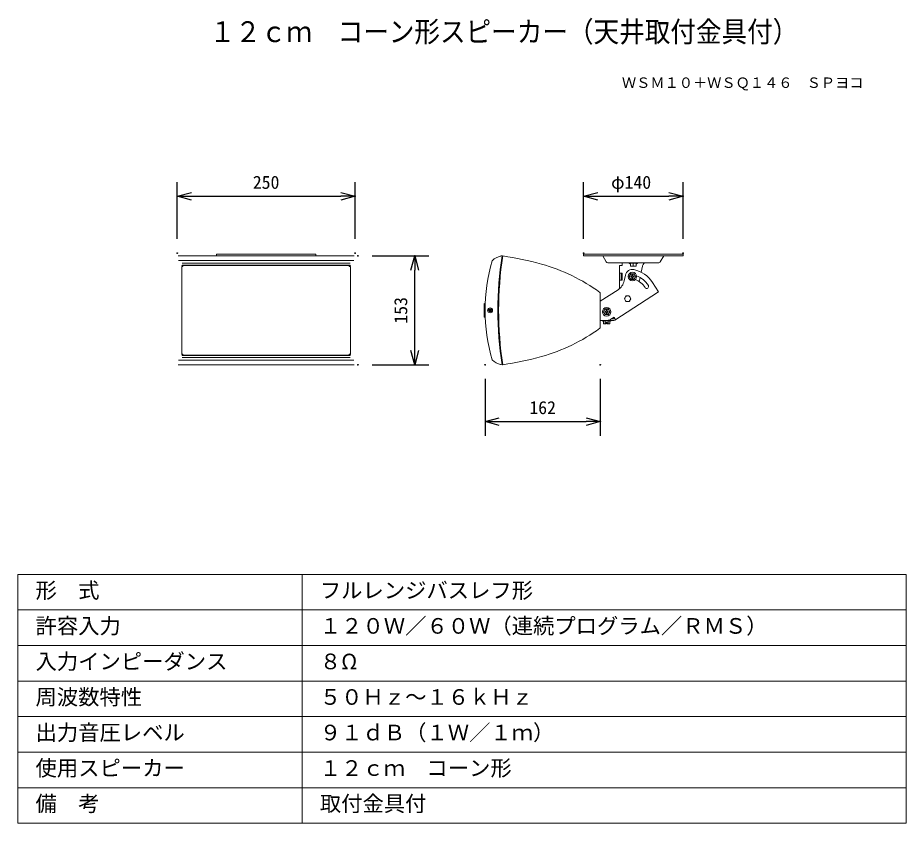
# Model space of a CAD drawing. Units: millimetres, scale not verified. Extents: x -62 to 63, y -56 to 57.
import ezdxf
from ezdxf.enums import TextEntityAlignment as Align

# ---------------------------------------------------------------- set-up
doc = ezdxf.new("R2010")
doc.units = ezdxf.units.MM
doc.header["$LTSCALE"] = 0.125
doc.header["$PDMODE"] = 32
doc.header["$PDSIZE"] = 0.0625
for name, color, linetype, lineweight in [('0-0_0', 7, 'Continuous', 25), ('0-1_WAKU', 1, 'Continuous', 18), ('0-4_GAIKEI', 1, 'Continuous', 18), ('0-5_SUNPO', 7, 'Continuous', 25)]:
    doc.layers.add(name, color=color, linetype=linetype, lineweight=lineweight)
for name, color, linetype in [('0-2_MOJI1', 7, 'Continuous'), ('0-3_TOUROKU', 7, 'Continuous'), ('0-6_DEFPOINTS', 7, 'Continuous')]:
    doc.layers.add(name, color=color, linetype=linetype)
doc.styles.add('ＭＳ ゴシック', font='')
doc.styles.get('ＭＳ ゴシック').set_extended_font_data('MS Gothic')

# ---------------------------------------------------------------- blocks, each defined once
blk = doc.blocks.new('_OPEN30')
at = {"layer": '0-0_0'}
blk.add_line((0, 0), (-1, 0), dxfattribs=at)
blk.add_lwpolyline([(-1, 0.26795), (0, 0), (-1, -0.26795)], dxfattribs=at)
blk = doc.blocks.new('D8')
at = {"layer": '0-5_SUNPO'}
for p, q in [((9.4295, 6.2516), (9.4295, -1.7484)), ((25.6295, 6.2516), (25.6295, -1.7484)), ((11.4295, 0.2516), (23.6295, 0.2516))]:
    blk.add_line(p, q, dxfattribs=at)
at = {"layer": '0-6_DEFPOINTS'}
for p in [(9.4295, 8.2516), (25.6295, 8.2516), (25.6295, 0.2516)]:
    blk.add_point(p, dxfattribs=at)
at = {"layer": '0-5_SUNPO', "xscale": 2, "yscale": 2, "rotation": 180}
blk.add_blockref('_OPEN30', (9.4295, 0.2516), dxfattribs=at)
at = {"layer": '0-5_SUNPO', "xscale": 2, "yscale": 2}
blk.add_blockref('_OPEN30', (25.6295, 0.2516), dxfattribs=at)
at = {"layer": '0-5_SUNPO', "style": 'ＭＳ ゴシック'}
blk.add_text('162', height=1.833, dxfattribs=at).set_placement((15.6545, 0.7516), align=Align.BOTTOM_LEFT)
blk = doc.blocks.new('D7')
at = {"layer": '0-5_SUNPO'}
for p, q in [((23.2795, 25.9431), (23.2795, 33.9431)), ((37.2795, 25.9431), (37.2795, 33.9431)), ((25.2795, 31.9431), (35.2795, 31.9431))]:
    blk.add_line(p, q, dxfattribs=at)
at = {"layer": '0-6_DEFPOINTS'}
for p in [(37.2795, 31.9431), (23.2795, 23.9431), (37.2795, 23.9431)]:
    blk.add_point(p, dxfattribs=at)
at = {"layer": '0-5_SUNPO', "xscale": 2, "yscale": 2, "rotation": 180}
blk.add_blockref('_OPEN30', (23.2795, 31.9431), dxfattribs=at)
at = {"layer": '0-5_SUNPO', "xscale": 2, "yscale": 2}
blk.add_blockref('_OPEN30', (37.2795, 31.9431), dxfattribs=at)
at = {"layer": '0-5_SUNPO', "style": 'ＭＳ ゴシック'}
blk.add_text('φ140', height=1.833, dxfattribs=at).set_placement((27.1545, 32.4431), align=Align.BOTTOM_LEFT)
blk = doc.blocks.new('D6')
at = {"layer": '0-5_SUNPO'}
for p, q in [((-6.4754, 23.5488), (1.5246, 23.5488)), ((-0.4754, 10.2488), (-0.4754, 21.5488)), ((-6.4754, 8.2488), (1.5246, 8.2488))]:
    blk.add_line(p, q, dxfattribs=at)
at = {"layer": '0-6_DEFPOINTS'}
for p in [(-8.4754, 23.5488), (-0.4754, 23.5488), (-8.4754, 8.2488)]:
    blk.add_point(p, dxfattribs=at)
at = {"layer": '0-5_SUNPO', "xscale": 2, "yscale": 2}
for p, rotation in [((-0.4754, 23.5488), 90), ((-0.4754, 8.2488), 270)]:
    blk.add_blockref('_OPEN30', p, dxfattribs=dict(at, rotation=rotation))
at = {"layer": '0-5_SUNPO', "style": 'ＭＳ ゴシック'}
blk.add_text('153', height=1.833, rotation=90, dxfattribs=at).set_placement((-0.9754, 14.0238), align=Align.BOTTOM_LEFT)
blk = doc.blocks.new('D5')
at = {"layer": '0-5_SUNPO'}
for p, q in [((-33.8762, 25.9431), (-33.8762, 33.9431)), ((-8.8762, 25.9431), (-8.8762, 33.9431)), ((-31.8762, 31.9431), (-10.8762, 31.9431))]:
    blk.add_line(p, q, dxfattribs=at)
at = {"layer": '0-6_DEFPOINTS'}
for p in [(-8.8762, 31.9431), (-33.8762, 23.9431), (-8.8762, 23.9431)]:
    blk.add_point(p, dxfattribs=at)
at = {"layer": '0-5_SUNPO', "xscale": 2, "yscale": 2, "rotation": 180}
blk.add_blockref('_OPEN30', (-33.8762, 31.9431), dxfattribs=at)
at = {"layer": '0-5_SUNPO', "xscale": 2, "yscale": 2}
blk.add_blockref('_OPEN30', (-8.8762, 31.9431), dxfattribs=at)
at = {"layer": '0-5_SUNPO', "style": 'ＭＳ ゴシック'}
blk.add_text('250', height=1.833, dxfattribs=at).set_placement((-23.2512, 32.4431), align=Align.BOTTOM_LEFT)

msp = doc.modelspace()

# ---------------------------------------------------------------- linework, layer by layer
at = {"layer": '0-1_WAKU', "color": 4}
for p, q in [((62.5059, -21.4915), (-62.4941, -21.4915)), ((-62.4941, -21.4915), (-62.4941, -56.4915)), ((-22.4941, -56.4915), (-22.4941, -21.4915)), ((62.5059, -56.4915), (62.5059, -21.4915)), ((-62.4941, -56.4915), (62.5059, -56.4915))]:
    msp.add_line(p, q, dxfattribs=at)
at = {"layer": '0-1_WAKU'}
for p, q in [((-62.4941, -26.4915), (62.5059, -26.4915)), ((-62.4941, -31.4915), (62.5059, -31.4915)), ((-62.4941, -36.4915), (62.5059, -36.4915)), ((-62.4941, -41.4915), (62.5059, -41.4915)), ((-62.4941, -46.4915), (62.5059, -46.4915)), ((-62.4941, -51.4915), (62.5059, -51.4915))]:
    msp.add_line(p, q, dxfattribs=at)
at = {"layer": '0-4_GAIKEI', "color": 7}
for p, q in [((-15.147, 23.3087), (-39.9487, 23.3087)), ((-34.5478, 23.5487), (-20.5478, 23.5487)), ((-34.5478, 23.3187), (-34.5478, 23.5487)), ((-34.5478, 23.3187), (-20.5478, 23.3187)), ((-33.9478, 23.3087), (-33.9478, 23.3187)), ((-31.9478, 23.3087), (-31.9478, 23.3187)), ((-28.5478, 23.3087), (-28.5478, 23.3187)), ((-26.5478, 23.3087), (-26.5478, 23.3187)), ((-23.1478, 23.3087), (-23.1478, 23.3187)), ((-21.1478, 23.3087), (-21.1478, 23.3187)), ((-20.5478, 23.3187), (-20.5478, 23.5487)), ((5.6466, 23.3087), (5.4583, 23.3021)), ((5.7349, 23.2248), (5.635, 23.2336)), ((17.1079, 23.3187), (17.1079, 23.5487)), ((17.1079, 23.5487), (31.1079, 23.5487)), ((17.1079, 23.3187), (31.1079, 23.3187)), ((19.8151, 23.3187), (20.3087, 22.4637)), ((28.4007, 23.3187), (27.9071, 22.4637)), ((29.3996, 23.3122), (28.397, 23.3122)), ((29.3996, 23.3187), (29.3996, 23.3122)), ((31.1079, 23.3187), (31.1079, 23.5487)), ((27.7079, 22.3487), (20.5079, 22.3487)), ((22.1679, 21.9787), (22.5179, 21.9787)), ((22.1679, 21.9787), (22.1679, 18.7095)), ((22.5179, 22.3487), (22.5179, 21.9787)), ((25.2264, 21.0139), (25.4079, 21.8677)), ((25.4079, 21.8677), (25.4079, 21.9044)), ((25.4958, 22.1165), (25.6101, 22.2308)), ((22.9951, 20.6166), (22.8234, 19.8087)), ((27.6636, 18.283), (26.8303, 19.5661)), ((19.4579, 18.1076), (19.4579, 13.2097)), ((21.9563, 18.5472), (19.4633, 16.9282)), ((21.5085, 14.2858), (27.6636, 18.283)), ((19.4579, 14.2487), (21.3832, 14.2487)), ((-15.147, 8.0087), (-39.9487, 8.0087)), ((5.6466, 8.0087), (5.4583, 8.0152)), ((5.7349, 8.0925), (5.635, 8.0838))]:
    msp.add_line(p, q, dxfattribs=at)
at = {"layer": '0-4_GAIKEI'}
for p, q in [((-15.2107, 22.6782), (-39.885, 22.6782)), ((-39.4157, 21.9587), (-39.4157, 21.9087)), ((-39.2978, 21.8087), (-39.3978, 21.8087)), ((-39.3978, 9.5087), (-39.3978, 21.8087)), ((-15.7099, 22.2809), (-39.3857, 22.2809)), ((-39.3658, 22.0087), (-15.7298, 22.0087)), ((-39.3658, 21.8587), (-39.2478, 21.8587)), ((-39.2478, 21.9587), (-15.8478, 21.9587)), ((-39.2478, 21.8587), (-39.2478, 21.9587)), ((-15.8478, 21.8587), (-15.8478, 21.9587)), ((-15.8478, 21.8587), (-15.7298, 21.8587)), ((-15.7978, 21.8087), (-15.6978, 21.8087)), ((-15.6978, 21.8087), (-15.6978, 9.5087)), ((-15.6799, 21.9587), (-15.6799, 21.9087)), ((23.5079, 22.3487), (23.5079, 22.2787)), ((23.5079, 22.2787), (24.7079, 22.2787)), ((23.7079, 22.1487), (23.5079, 22.2787)), ((23.7079, 22.1889), (23.7079, 21.8487)), ((24.5079, 21.8487), (23.7079, 21.8487)), ((24.1079, 22.1889), (24.1079, 21.8669)), ((24.5079, 22.1487), (24.7079, 22.2787)), ((24.5079, 21.8487), (24.5079, 22.1889)), ((24.7079, 22.3487), (24.7079, 22.2787)), ((22.1679, 20.9087), (22.5179, 20.9087)), ((22.3979, 20.9087), (22.3979, 19.9087)), ((22.5179, 19.9087), (22.5179, 20.9087)), ((23.7423, 20.8087), (23.5114, 20.4087)), ((23.5114, 20.4087), (23.7423, 20.0087)), ((23.7423, 20.8087), (24.2042, 20.8087)), ((23.7423, 20.0087), (24.2042, 20.0087)), ((23.7732, 20.4587), (23.7732, 20.3587)), ((23.9232, 20.4587), (23.7732, 20.4587)), ((23.7732, 20.3587), (23.9232, 20.3587)), ((23.9232, 20.8087), (23.9232, 20.4587)), ((23.9232, 20.3587), (23.9232, 20.0087)), ((24.0232, 20.8087), (24.0232, 20.4587)), ((24.1732, 20.4587), (24.0232, 20.4587)), ((24.0232, 20.3587), (24.0232, 20.0087)), ((24.0232, 20.3587), (24.1732, 20.3587)), ((24.1732, 20.3587), (24.1732, 20.4587)), ((24.4351, 20.4087), (24.2042, 20.8087)), ((24.2042, 20.0087), (24.4351, 20.4087)), ((24.9471, 19.6997), (25.0676, 20.2666)), ((22.1679, 19.9087), (22.5179, 19.9087)), ((23.077, 17.6787), (22.846, 17.2787)), ((23.5389, 17.6787), (23.077, 17.6787)), ((23.7698, 17.2787), (23.5389, 17.6787)), ((22.846, 17.2787), (23.077, 16.8787)), ((23.077, 16.8787), (23.5389, 16.8787)), ((23.5389, 16.8787), (23.7698, 17.2787)), ((3.8079, 15.6987), (3.8679, 15.6987)), ((3.8079, 15.6187), (3.8079, 15.6987)), ((3.8679, 15.6187), (3.8079, 15.6187)), ((3.9179, 15.8087), (3.9979, 15.8087)), ((3.9179, 15.7487), (3.9179, 15.8087)), ((3.9179, 15.5087), (3.9179, 15.5687)), ((3.9979, 15.5087), (3.9179, 15.5087)), ((3.9979, 15.8087), (3.9979, 15.7487)), ((3.9979, 15.5687), (3.9979, 15.5087)), ((4.0479, 15.6987), (4.1079, 15.6987)), ((4.1079, 15.6187), (4.0479, 15.6187)), ((4.1079, 15.6987), (4.1079, 15.6187)), ((20.127, 15.8587), (19.896, 15.4587)), ((19.896, 15.4587), (20.127, 15.0587)), ((20.127, 15.8587), (20.5889, 15.8587)), ((20.127, 15.0587), (20.5889, 15.0587)), ((20.1579, 15.5087), (20.1579, 15.4087)), ((20.3079, 15.5087), (20.1579, 15.5087)), ((20.1579, 15.4087), (20.3079, 15.4087)), ((20.3079, 15.8587), (20.3079, 15.5087)), ((20.3079, 15.4087), (20.3079, 15.0587)), ((20.4079, 15.8587), (20.4079, 15.5087)), ((20.5579, 15.5087), (20.4079, 15.5087)), ((20.4079, 15.4087), (20.4079, 15.0587)), ((20.4079, 15.4087), (20.5579, 15.4087)), ((20.5579, 15.4087), (20.5579, 15.5087)), ((20.8198, 15.4587), (20.5889, 15.8587)), ((20.5889, 15.0587), (20.8198, 15.4587)), ((19.7579, 14.2487), (19.7579, 14.1787)), ((19.896, 14.0889), (19.7579, 14.1787)), ((19.7579, 14.1787), (20.9579, 14.1787)), ((19.896, 14.0889), (19.896, 13.7669)), ((19.896, 13.7669), (19.946, 13.7487)), ((20.127, 14.0889), (20.127, 13.7669)), ((20.3079, 13.7487), (20.3079, 13.9287)), ((20.3079, 13.9287), (20.4079, 13.9287)), ((20.4079, 13.7487), (20.4079, 13.9287)), ((20.5889, 14.0889), (20.5889, 13.7669)), ((20.8198, 13.7669), (20.7698, 13.7487)), ((20.8198, 14.0889), (20.9579, 14.1787)), ((20.8198, 14.0889), (20.8198, 13.7669)), ((20.9579, 14.2487), (20.9579, 14.1787)), ((21.4074, 14.697), (20.9653, 14.41)), ((21.3832, 14.4787), (21.0711, 14.4787)), ((21.4999, 14.5545), (21.3832, 14.4787)), ((21.6252, 14.3616), (21.4074, 14.697)), ((20.3079, 13.7487), (19.9461, 13.7487)), ((20.7698, 13.7487), (20.4079, 13.7487)), ((-39.4157, 9.4087), (-39.4157, 9.3587)), ((-39.2978, 9.5087), (-39.3978, 9.5087)), ((-39.3857, 9.0364), (-15.7099, 9.0364)), ((-39.2478, 9.4587), (-39.3658, 9.4587)), ((-15.7298, 9.3087), (-39.3658, 9.3087)), ((-39.2478, 9.3587), (-39.2478, 9.4587)), ((-15.8478, 9.3587), (-39.2478, 9.3587)), ((-15.8478, 9.3587), (-15.8478, 9.4587)), ((-15.7298, 9.4587), (-15.8478, 9.4587)), ((-15.6978, 9.5087), (-15.7978, 9.5087)), ((-15.6799, 9.4087), (-15.6799, 9.3587)), ((-39.885, 8.6391), (-15.2107, 8.6391))]:
    msp.add_line(p, q, dxfattribs=at)
at = {"layer": '0-4_GAIKEI', "color": 7, "lineweight": 25}
for p, q in [((3.1579, 16.6178), (3.2763, 16.6178)), ((3.1579, 14.6987), (3.1579, 16.6178)), ((3.1579, 14.6987), (3.2764, 14.6987))]:
    msp.add_line(p, q, dxfattribs=at)
at = {"layer": '0-4_GAIKEI'}
for centre, radius in [((23.9732, 20.4087), 0.6), ((3.9579, 15.6587), 0.35), ((3.9579, 15.6587), 0.215), ((20.3579, 15.4587), 0.6)]:
    msp.add_circle(centre, radius, dxfattribs=at)
at = {"layer": '0-4_GAIKEI', "color": 7}
for centre, radius, start, end in [((28.2579, 15.6587), 25, 163.807, 196.193), ((4.3458, 22.6026), 0.1, 130.85933, 163.80727), ((6.243, 20.4094), 3, 105.62828, 130.86119), ((5.4618, 23.2021), 0.1, 92, 105.63042), ((-0.4041, -19.249), 43, 74.35884, 81.7746), ((4.1793, -2.8785), 26, 54.12298, 74.35886), ((20.5079, 22.5787), 0.23, 210, 270), ((23.9732, 20.4087), 1, 78, 168), ((23.3079, 17.2787), 4.2, 33, 78), ((25.7079, 21.9044), 0.3, 135, 180), ((25.3979, 22.4429), 0.3, 315, 341.67858), ((27.7079, 22.5787), 0.23, 270, 330), ((23.3079, 17.2787), 3.475, 33, 68.82767), ((20.8671, 20.2245), 2, 303, 348), ((23.3079, 17.2787), 2.925, 33, 68.00042), ((25.9917, 19.0215), 0.275, 213, 33), ((19.3579, 18.1076), 0.1, 0, 54.12322), ((21.3832, 14.4787), 0.23, 270, 303), ((4.1793, 34.1959), 26, 285.64114, 305.87702), ((19.3579, 13.2097), 0.1, 305.87678, 0), ((-0.4041, 50.5663), 43, 278.2254, 285.64116), ((4.3458, 8.7147), 0.1, 196.19276, 229.14091), ((6.243, 10.908), 3, 229.13882, 254.37173), ((5.4618, 8.1152), 0.1, 254.36984, 268)]:
    msp.add_arc(centre, radius, start, end, dxfattribs=at)
at = {"layer": '0-4_GAIKEI'}
for centre, radius, start, end in [((55.0579, 15.6587), 50, 171.19918, 188.80082), ((55.0579, 15.6587), 49.9, 171.18142, 188.81858), ((-39.2978, 21.8587), 0.05, 270, 0), ((-15.7978, 21.8587), 0.05, 180, 270), ((23.9732, 20.4087), 0.4119, 163.79475, 196.20525), ((23.9732, 20.4087), 0.4119, 103.79475, 136.20525), ((23.9732, 20.4087), 0.4119, 223.79475, 256.20525), ((23.9732, 20.4087), 0.4119, 43.79475, 76.20525), ((23.9732, 20.4087), 0.4119, 283.79475, 316.20525), ((23.9732, 20.4087), 0.4119, 343.79475, 16.20525), ((23.3079, 17.2787), 0.4119, 103.79475, 136.20525), ((23.3079, 17.2787), 0.4119, 43.79475, 76.20525), ((23.3079, 17.2787), 0.4119, 163.79475, 196.20525), ((23.3079, 17.2787), 0.4119, 223.79475, 256.20525), ((23.3079, 17.2787), 0.4119, 283.79475, 316.20525), ((23.3079, 17.2787), 0.4119, 343.79475, 16.20525), ((3.8679, 15.7487), 0.05, 270, 0), ((3.8679, 15.5687), 0.05, 0, 90), ((4.0479, 15.7487), 0.05, 180, 270), ((4.0479, 15.5687), 0.05, 90, 180), ((20.3579, 15.4587), 0.4119, 163.79475, 196.20525), ((20.3579, 15.4587), 0.4119, 103.79475, 136.20525), ((20.3579, 15.4587), 0.4119, 223.79475, 256.20525), ((20.3579, 15.4587), 0.4119, 43.79475, 76.20525), ((20.3579, 15.4587), 0.4119, 283.79475, 316.20525), ((20.3579, 15.4587), 0.4119, 343.79475, 16.20525), ((20.4207, 15.2487), 1, 270, 303), ((-39.2978, 9.4587), 0.05, 0, 90), ((-15.7978, 9.4587), 0.05, 90, 180)]:
    msp.add_arc(centre, radius, start, end, dxfattribs=at)

# ---------------------------------------------------------------- block references
at = {"layer": '0-5_SUNPO'}
for name in ['D5', 'D7', 'D6', 'D8']:
    msp.add_blockref(name, (-6.1716, -0.2402), dxfattribs=at)

# ---------------------------------------------------------------- texts
at = {"layer": '0-2_MOJI1', "style": 'ＭＳ ゴシック', "width": 0.9}
msp.add_text('１２ｃｍ\u3000コーン形スピーカー（天井取付金具付）', height=2.933, dxfattribs=at).set_placement((-35.4941, 52.5085), align=Align.BOTTOM_LEFT)
at = {"layer": '0-2_MOJI1', "style": 'ＭＳ ゴシック'}
for s, p in [('形\u3000式', (-59.9941, -25.4915)), ('フルレンジバスレフ形', (-19.9941, -25.4915)), ('許容入力', (-59.9941, -30.4915)), ('１２０Ｗ／６０Ｗ（連続プログラム／ＲＭＳ）', (-19.9941, -30.4915)), ('入力インピーダンス', (-59.9941, -35.4915)), ('８Ω', (-19.9941, -35.4915)), ('周波数特性', (-59.9941, -40.4915)), ('５０Ｈｚ～１６ｋＨｚ', (-19.9941, -40.4915)), ('出力音圧レベル', (-59.9941, -45.4915)), ('９１ｄＢ（１Ｗ／１ｍ）', (-19.9941, -45.4915)), ('使用スピーカー', (-59.9941, -50.4915)), ('１２ｃｍ\u3000コーン形', (-19.9941, -50.4915)), ('備\u3000考', (-59.9941, -55.4915)), ('取付金具付', (-19.9941, -55.4915))]:
    msp.add_text(s, height=2.199, dxfattribs=at).set_placement(p, align=Align.BOTTOM_LEFT)
at = {"layer": '0-3_TOUROKU', "style": 'ＭＳ ゴシック'}
msp.add_text('ＷＳＭ１０＋ＷＳＱ１４６\u3000ＳＰヨコ', height=1.466, dxfattribs=at).set_placement((22.5058, 46.5085), align=Align.BOTTOM_LEFT)

doc.saveas('drawing.dxf')
